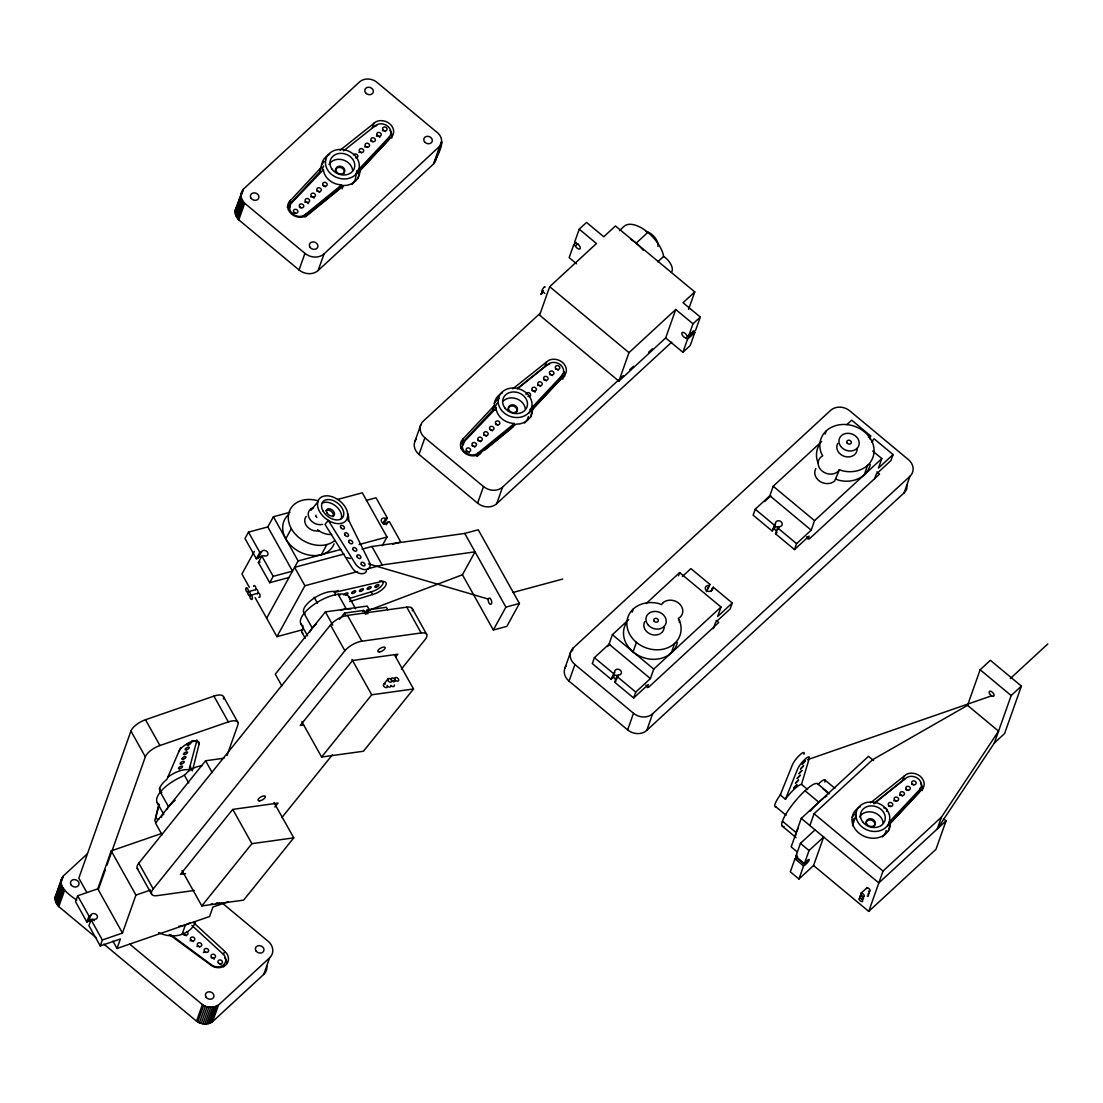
<?xml version="1.0" encoding="UTF-8"?>
<svg xmlns="http://www.w3.org/2000/svg" width="1103" height="1103" viewBox="0 0 1103 1103"><rect width="100%" height="100%" fill="white"/><g stroke="black" fill="none" stroke-linecap="round" stroke-linejoin="round"><path stroke-width="1.5" d="M287.138 206.978L319.939 171.723L320.077 168.869M319.939 171.723L321.759 164.126A19.578 16.38 19.5 0 1 329.728 154.172M502.43 392.765A19.578 16.38 19.5 0 0 494.461 402.705L494.323 405.573L462.998 438.98L461.316 443.723L492.641 410.316L492.779 407.462M357.951 178.507L359.785 170.937L392.585 135.669A11.499 9.624 19.5 0 0 389.676 123.729A11.499 9.624 19.5 0 0 375.916 121.799L340.055 150.27M359.785 170.937L359.619 173.764A19.578 16.38 19.5 0 1 347.183 185.263L343.24 185.607L305.49 216.105A11.499 9.624 19.5 0 1 291.73 214.175A11.499 9.624 19.5 0 1 288.821 202.235L321.621 166.98M530.653 417.099L532.487 409.516L565.301 374.262A11.499 9.624 19.5 0 0 562.378 362.322A11.499 9.624 19.5 0 0 548.618 360.391L512.757 388.863M532.487 409.516L532.335 412.357A19.578 16.38 19.5 0 1 519.885 423.855L515.942 424.2L478.192 454.698A11.499 9.624 19.5 0 1 464.432 452.768A11.499 9.624 19.5 0 1 461.523 440.828L462.998 438.98M355.897 174.122L355.676 177.928A17.234 14.422 19.5 0 1 351.926 184.435M389.552 137.475A9.196 7.693 19.5 0 1 387.553 140.95L355.855 174.757L357.151 170.565M463.15 445.005L464.418 441.448L496.074 408.262A17.234 14.422 19.5 0 0 514.356 423.469L513.102 427.026M852.619 825.761L852.84 821.956A17.234 14.422 19.5 0 1 854.191 818.44M888.439 831.042L890.286 823.458L923.101 788.204A11.513 9.637 19.5 0 0 920.192 776.25A11.513 9.637 19.5 0 0 906.432 774.334L870.557 802.791M890.286 823.458L890.121 826.299A19.564 16.366 19.5 0 1 860.781 834.447A19.564 16.366 19.5 0 1 860.257 806.72M192.832 769.191L199.34 743.064A11.499 4.564 -29.2 0 0 191.164 742.029A11.499 4.564 -29.2 0 0 179.872 749.792L179.044 751.322M95.892 937.467L58.817 906.625C55.247 903.454 53.813 897.677 56.68 893.582M235.394 209.639L243.377 189.192L359.95 81.553C364.707 77.761 371.863 78.423 376.55 81.994L438.139 133.284C446.894 142.011 437.133 155.247 433.589 163.947L318.16 270.483A13.787 11.54 19.5 0 1 299.051 269.973L238.813 219.869C234.87 216.436 233.671 209.763 237.49 205.806M435.161 161.589L435.933 158.584M289.979 512.288L273.406 516.742L267.808 526.931L248.478 532.129L244.99 538.498L256.31 558.766L258.033 558.297L261.563 551.803A3.447 2.675 28.8 0 1 265.658 550.7A3.447 2.675 28.8 0 1 267.85 554.602A3.447 2.675 28.8 0 1 263.741 555.705L261.866 556.077L258.364 562.447L269.697 582.715L289.014 577.503M392.696 544.151L400.747 541.987L389.428 521.719L387.677 522.326A3.447 2.675 28.8 0 1 383.568 523.429A3.447 2.675 28.8 0 1 381.39 519.527A3.447 2.675 28.8 0 1 385.485 518.41L387.374 518.038L376.04 497.77L366.375 500.376M161.562 833.496L111.224 850.868L97.781 888.839L77.651 895.788L75.555 901.716L86.875 921.984L88.709 921.226A3.447 2.882 19.5 0 1 94.444 920.715M88.667 921.363L90.804 915.283A3.447 2.882 19.5 0 1 95.079 913.808A3.447 2.882 19.5 0 1 97.257 917.724A3.447 2.882 19.5 0 1 92.983 919.199L91.039 919.737L88.929 925.665L100.263 945.933L120.379 938.984L117.015 948.483L209.57 916.524L212.934 907.024L228.404 901.689M158.846 804.294L154.861 820.494A11.499 4.564 -29.2 0 0 156.529 822.259M158.901 805.493L156.088 816.523A9.196 3.64 -29.2 0 0 158.653 819.239M807.672 789.527L801.509 784.398L809.175 758.602A9.196 2.027 -50.2 0 0 805.011 759.25A9.196 2.027 -50.2 0 0 797.483 769.398L785.433 799.248L780.262 794.946L792.312 765.096A9.196 2.027 -50.2 0 1 799.84 754.948A9.196 2.027 -50.2 0 1 804.004 754.3M241.791 191.564C239.641 196.293 242.233 201.877 246.341 204.62L304.938 253.359A13.787 11.54 19.5 0 0 324.048 253.869L441.048 144.976M87.22 853.929L63.56 875.741C55.136 885.502 70.137 895.636 76.824 900.145M235.146 211.169L242.563 190.199M235.16 212.755L243.377 189.192M235.449 214.34L241.323 197.727M235.987 215.898L241.874 199.298M236.787 217.401L242.66 200.787M237.807 218.808L243.68 202.194M238.813 219.869L244.701 203.255M288.614 205.13L290.296 200.388M55.398 896.408L61.796 878.333M55.15 897.939L62.554 876.968M57.494 892.575L63.381 875.961M55.164 899.524L61.051 882.91M55.453 901.11L61.327 884.496M55.991 902.668L61.878 886.054M56.777 904.17L62.664 887.557M57.811 905.577L63.684 888.963M58.817 906.625L64.705 890.024M304.662 216.698L305.503 214.313L341.654 184.877A17.234 14.422 19.5 0 1 323.372 169.669L291.716 202.855A9.196 7.693 19.5 0 0 292.764 213.982A9.196 7.693 19.5 0 0 305.503 214.313M223.468 699.068A13.787 5.474 -29.2 0 0 213.927 696.117L145.513 719.735A13.787 5.474 -29.2 0 0 130.926 731.027L78.823 878.153L86.834 892.479M299.051 269.973L304.938 253.359M341.654 184.877L340.386 188.434L305.531 216.822M342.123 188.778L343.24 185.607M86.875 921.984L88.985 916.055L77.651 895.788M98.388 889.39L105.254 869.991M106.977 865.138L145.334 756.823A13.787 5.474 -29.2 0 1 159.921 745.531L228.335 721.913A13.787 5.474 -29.2 0 1 237.89 724.864L227.011 755.583M318.16 270.483L324.048 253.869M373.889 123.191L372.207 127.934L374.234 126.542A11.499 9.624 19.5 0 1 376.868 125.632M100.263 945.933L102.358 940.004L91.039 919.737M387.553 140.95L388.808 137.392A9.196 7.693 19.5 0 0 387.76 126.252A9.196 7.693 19.5 0 0 375.02 125.921L343.584 150.849M102.358 940.004L122.474 933.055L135.931 895.085L111.224 850.868M433.589 163.947L441.269 141.901M434.403 162.941L441.82 141.97M435.685 160.128L441.558 143.514M182.064 934.351L185.428 924.852M266.885 966.214A13.787 11.54 19.5 0 1 263.714 974.459L212.617 1021.612C207.971 1025.17 201.104 1024.549 196.527 1021.185L202.414 1004.571L129.699 944.113M197.782 1022.026L203.669 1005.412L202.414 1004.571M223.523 954.385L224.64 951.213L193.287 922.384M199.436 1022.839L205.323 1006.226L203.669 1005.412M201.187 1023.46L207.074 1006.846L214.244 1007.039L218.739 1004.833L269.587 957.845A13.787 11.54 19.5 0 0 268.015 941.149L221.786 902.681M202.993 1023.846L208.881 1007.246M204.813 1024.011L210.701 1007.411M206.619 1023.942L212.507 1007.342M208.357 1023.653L214.244 1007.039M414.866 441.476L420.753 424.862M209.997 1023.129L215.885 1006.515M211.514 1022.384L217.388 1005.771M212.617 1021.612L218.491 1004.998M671.699 342.164L496.722 503.671A13.787 11.54 19.5 0 1 477.613 503.175L419.002 454.422L424.889 437.808A13.787 11.54 19.5 0 1 423.318 421.112L540.401 313.045M263.714 974.459L269.587 957.845M492.641 410.316L494.323 405.573M514.356 423.469L478.206 452.906L476.951 456.463L480.825 453.319M495.275 410.013L496.102 407.641M688.589 309.323L694.752 291.923L615.474 225.963L603.768 236.759L586.534 222.42L579.227 229.176L596.461 243.515L549.68 286.683L539.601 315.168L618.88 381.128L665.66 337.945L675.753 309.46L692.987 323.799L688.355 336.856L686.769 335.436A3.447 1.723 47.3 0 0 683.115 332.389A3.447 1.723 47.3 0 0 682.219 334.912A3.447 1.723 47.3 0 0 685.873 337.959L687.514 339.228L682.895 352.284L665.66 337.945M477.613 503.175L483.486 486.561L424.889 437.808M576.207 242.343L573.767 244.604L569.148 257.647L576.538 263.796M579.227 229.176L574.608 242.219L576.249 243.501A3.447 1.723 47.3 0 1 579.902 246.548A3.447 1.723 47.3 0 1 579.02 249.057A3.447 1.723 47.3 0 1 575.366 246.01L573.767 244.604M517.583 388.394L544.91 366.527L546.592 361.784M496.722 503.671L502.596 487.057L618.425 380.163M528.558 413.349L560.255 379.542L561.51 375.985A9.196 7.693 19.5 0 0 560.462 364.845A9.196 7.693 19.5 0 0 547.722 364.514L517.445 388.752M562.695 379.28L563.812 376.109M618.88 381.128L628.972 352.643L675.753 309.46M564.901 668.184L570.789 651.57M572.278 650.839L573.353 647.819L830.656 410.344A13.787 11.54 19.5 0 1 849.765 410.84L908.362 459.593A13.787 11.54 19.5 0 1 909.934 476.289L904.046 492.903L646.758 730.393A13.787 11.54 19.5 0 1 627.635 729.883L569.038 681.13A13.787 11.54 19.5 0 1 566.418 665.564M569.038 681.13L574.925 664.516A13.787 11.54 19.5 0 1 573.353 647.819M693.18 331.203L694.835 332.486L690.202 345.529L682.895 352.284M694.752 291.923L683.06 302.718L700.295 317.057L695.676 330.114L688.355 336.856M628.682 619.638L612.386 634.68L609.035 644.166L594.407 657.664L592.311 663.592L611.269 679.365L614.633 672.072A3.447 2.882 19.5 0 1 617.735 669.218A3.447 2.882 19.5 0 1 621.403 672.251A3.447 2.882 19.5 0 1 618.3 675.119L616.811 676.304L614.716 682.233L633.673 698.006L648.288 684.508L647.171 687.679M632.171 612.151L633.301 608.994M611.269 679.365L614.674 672.223M616.549 679.545L618.121 675.091M633.081 651.887L636.431 642.387M633.673 698.006L635.769 692.077L650.398 678.579L653.762 669.08L721.004 607.022L679.641 572.609L646.096 603.575M678.524 575.766L679.641 572.609M627.635 729.883L633.522 713.269L574.925 664.516M671.3 652.893L674.664 643.407M646.758 730.393L652.631 713.779L909.934 476.289M709.863 584.369L706.458 591.511L709.863 584.369L690.892 568.61L682.371 576.469M710.952 591.415L713.31 587.237L732.268 603.01L730.158 608.953L715.544 622.437L713.296 628.765M712.248 590.215L713.31 587.237M821.666 441.517L773.203 486.244L769.839 495.743L755.224 509.228L753.128 515.17L772.086 530.943L775.45 523.649A3.447 2.882 19.5 0 1 778.553 520.781A3.447 2.882 19.5 0 1 782.206 523.828A3.447 2.882 19.5 0 1 779.104 526.696L777.629 527.868L775.533 533.811L794.491 549.57L809.106 536.086L807.989 539.243M721.004 607.022L717.639 616.508L732.268 603.01M772.086 530.943L775.492 523.801M777.877 529.633L778.939 526.669M825.154 434.044L826.271 430.873M794.491 549.57L796.587 543.641L811.201 530.157L814.565 520.657L881.821 458.586L872.763 451.058M815.834 468.582A11.499 9.624 19.5 0 0 819.929 481.391A11.499 9.624 19.5 0 0 834.668 480.936L839.424 469.699L842.099 470.705A27.589 23.08 19.5 0 0 874.072 450.851A27.589 23.08 19.5 0 0 842.389 424.49A27.589 23.08 19.5 0 0 821.418 453.498L822.7 455.787L820.797 457.111A11.499 9.624 19.5 0 0 822.093 471.022A11.499 9.624 19.5 0 0 838.032 471.45L839.424 469.699M869.619 438.911L870.667 435.947L851.709 420.174L846.842 424.669M864.269 474.786L867.634 465.287M874.679 478.757L876.361 474.014L890.976 460.516L893.072 454.588L874.114 438.815L872.845 440.166A3.447 2.882 19.5 0 1 872.059 442.234M881.821 458.586L878.457 468.086L893.072 454.588M873.521 760.505L868.502 756.341L801.261 818.398L791.168 846.883L797.441 852.095M797.676 856.686A3.447 0.758 -50.2 0 1 796.311 857.596L794.96 858.796L790.341 871.839L798.958 879.008L813.573 865.524L823.665 837.039L809.037 850.537L804.418 863.594L795.801 856.424L800.42 843.368L815.048 829.87M809.878 825.568L814.069 813.711L872.556 759.733L967.538 705.341L980.14 669.742L990.37 660.297L1021.392 686.107L1004.585 733.564L994.355 743.008L937.288 828.946L941.493 817.089L998.56 731.151L967.538 705.341M798.958 879.008L803.577 865.965L804.887 864.752A3.447 0.758 -50.2 0 0 808.03 861.898A3.447 0.758 -50.2 0 0 808.926 859.389A3.447 0.758 -50.2 0 0 805.824 862.243L804.418 863.594M852.647 825.127L856.011 815.641M874.086 803.37L902.723 780.469L904.405 775.712M813.573 865.524L868.737 911.395L883.02 871.067L941.493 817.089M943.437 818.674L946.057 820.853L935.978 849.338L868.737 911.395M994.355 743.008L1011.161 695.552L1021.392 686.107M254.366 551.39L241.929 574.015L249.347 587.279M256.31 558.766L259.812 552.396L261.535 551.941M285.76 538.857L291.357 528.668M269.697 582.715L273.186 576.345L292.516 571.147L267.808 526.931M266.636 618.231L298.113 560.958L341.02 549.404M321.304 554.712L326.902 544.537M255.11 597.592L276.936 636.652L304.911 585.748L357.551 571.575M382.851 523.594L385.636 518.507M383.872 524.408L387.374 518.038M386.298 524.738L387.704 522.188M382.217 545.737L387.015 537.009L362.308 492.807L337.67 499.438M368.554 610.386L462.433 574.76L475.021 551.845L382.217 564.929L367.409 568.914M462.433 574.76L493.317 630.02L505.905 607.119L519.43 603.465L478.261 529.785L464.735 533.425L371.918 546.495L362.06 549.156M519.43 603.465L506.842 626.38L493.317 630.02M544.91 287.4C545.378 283.705 538.912 294.763 543.269 291.027M159.466 804.652A27.589 10.933 -29.2 0 1 182.105 776.526L185.594 774.113A11.499 4.564 -29.2 0 1 201.821 766.047M780.662 794.367L778.263 797.827A17.234 3.805 -50.2 0 0 775.106 806.72L776.195 806.955M785.433 799.248L785.832 798.669A17.234 3.805 -50.2 0 1 801.33 784.357L801.509 784.398M311.115 510.193L317.885 501.768M366.582 570.816A9.196 6.025 38.8 0 1 359.881 573.477A9.196 6.025 38.8 0 1 351.76 567.259L325.013 524.421L328.28 520.368L355.028 563.206A9.196 6.025 38.8 0 0 366.127 569.603A9.196 6.025 38.8 0 0 368.981 561.262L347.459 517.693M223.992 758.216L205.585 760.767L155.495 823.031L162.086 834.819M369.698 610.497L367.216 606.071L325.385 611.889L275.295 674.154L281.872 685.942M138.385 869.481A13.787 5.474 -29.2 0 1 138.813 863.18L330.486 624.974A13.787 5.474 -29.2 0 1 347.473 615.391L406.745 607.16A13.787 5.474 -29.2 0 1 412.37 610.828M339.559 619.252L344.508 613.089L363.687 610.428L365.893 614.371M362.708 611.641L363.687 610.428M364.693 613.599A3.447 1.365 -29.2 0 0 366.251 611.2L367.175 609.945L386.353 607.284L387.815 609.918M194.404 890.452L157.15 895.636A13.787 5.474 -29.2 0 1 153.22 888.963L344.894 650.756A13.787 5.474 -29.2 0 1 361.894 641.188L421.153 632.957A13.787 5.474 -29.2 0 1 425.082 639.616L401.395 669.052M274.854 807.079L278.053 803.094L232.733 809.395L180.451 874.362L185.483 873.659M395.715 656.878L397.852 654.217L352.519 660.518L300.25 725.484L303.601 725.016M182.05 870.557L201.808 905.921L251.911 843.671L293.743 837.853L273.985 802.488M301.85 721.679L321.607 757.044L371.711 694.793L413.542 688.975L394.598 655.085M383.637 684.301L387.994 678.883M281.858 817.599L332.472 754.7M393.219 681.695L394.957 679.531A2.303 1.503 38.8 0 1 396.666 677.587A2.303 1.503 38.8 0 1 398.5 680.772A2.303 1.503 38.8 0 1 394.984 679.586M293.743 837.853L243.653 900.117L201.808 905.921M413.542 688.975L363.452 751.24L321.607 757.044M543.379 290.696L540.677 294.487L542.097 293.55M357.11 171.199L388.808 137.392M529.826 409.778L561.51 375.985M888.797 822.466L919.337 789.927A9.196 7.693 19.5 0 0 918.289 778.787A9.196 7.693 19.5 0 0 905.535 778.456L873.934 803.729M887.543 826.023L918.068 793.484A9.196 7.693 19.5 0 0 920.192 787.983M575.366 246.01L577.738 243.625M619.459 230.637L624.133 226.308A27.589 13.815 47.3 0 1 645.103 230.251A27.589 13.815 47.3 0 1 663.234 254.407L663.579 256.447L665.592 257.895A11.499 5.763 47.3 0 1 671.272 272.289M636.155 243.17L647.847 232.375M657.733 261.838L663.579 256.447M620.934 377.846L623.457 375.516M629.744 369.712L633.522 366.224M648.633 352.284L652.411 348.796M692.987 323.799L700.295 317.057M685.983 337.945L693.291 331.203M687.514 339.228L694.835 332.486M607.505 646.551L610.014 644.235M764.558 501.589L770.818 495.798M870.667 435.947L869.192 437.133A3.447 2.882 19.5 0 0 868.323 437.202M614.716 682.233L616.025 681.034M775.533 533.811L777.008 532.625M795.801 856.424L797.111 855.211M1010.348 678.51L1047.85 643.904M860.947 893.333L866.793 887.929M946.057 820.853L878.815 882.924L801.261 818.398M484.686 450.162L511.806 428.088M544.91 366.527L546.936 365.134A11.499 9.624 19.5 0 1 549.57 364.224M902.723 780.469L904.75 779.076M807.327 759.774L991.611 695.814M135.931 895.085L150.532 890.038M88.985 916.055L90.777 915.435M349.734 601.576L375.075 593.772A11.513 4.564 -29.2 0 0 385.636 585.679A11.513 4.564 -29.2 0 0 381.845 581.46L335.877 592.063L334.25 591.539A19.564 7.762 -29.2 0 0 311.46 600.046A19.564 7.762 -29.2 0 0 305.035 613.916M349.748 598.35L372.138 591.525A9.196 3.64 -29.2 0 0 382.231 585.045A9.196 3.64 -29.2 0 0 379.639 580.978M258.364 562.447L260.101 561.979M359.095 544.537L387.015 537.009M343.957 554.037L294.611 567.328L304.911 585.748M248.037 591.746L255.758 589.664A2.303 1.131 74.9 0 1 257.619 590.436A2.303 1.131 74.9 0 1 257.633 593.579M250.105 595.386L257.84 593.304M276.936 636.652L303.242 629.565M513.129 592.421L562.695 579.061M338.373 590.505L333.809 591.76A17.234 6.839 -29.2 0 1 335.215 595.027M708.553 585.583L708.374 585.555A3.447 2.882 19.5 0 0 705.272 588.423A3.447 2.882 19.5 0 0 708.939 591.456A3.447 2.882 19.5 0 0 712.042 588.602L712 588.451M796.269 857.582L804.928 864.766M347.031 557.553L350.313 558.518M368.388 563.826L488.339 599.094M205.323 1006.226L207.074 1006.846M836.06 479.198L838.735 480.205A27.589 23.08 19.5 0 0 870.281 464.377M317.512 529.757L320.173 531.618A17.234 11.292 38.8 0 0 331.672 534.376M171.02 934.875L210.894 964.436A9.196 7.693 19.5 0 0 223.633 964.767A9.196 7.693 19.5 0 0 222.585 953.626L191.881 925.403M169.283 934.489L212.341 966.214A11.499 9.624 19.5 0 0 225.812 965.001A11.499 9.624 19.5 0 0 226.487 953.157L224.64 951.213M876.899 471.905L879.546 474.097L809.368 538.871L806.734 536.678M549.68 286.683L628.972 352.643M542.593 291.537L544.896 293.439M773.203 486.244L814.565 520.657M980.14 669.742L1011.161 695.552M769.839 495.743L811.201 530.157M755.224 509.228L774.182 525M777.629 527.868L796.587 543.641M716.095 620.327L718.729 622.519L648.55 687.293L645.917 685.101M824.892 779.973L834.916 788.328M783.999 826.492A27.589 6.094 -50.2 0 1 793.291 803.535A27.589 6.094 -50.2 0 1 817.681 783.833L828.96 793.222M822.907 788.728L829.18 793.939M805.011 790.741L818.798 802.212M612.386 634.68L653.762 669.08M814.069 813.711L883.02 871.067M609.035 644.166L650.398 678.579M776.016 806.913L786.053 815.255M594.407 657.664L613.365 673.437M616.811 676.304L635.769 692.077M782.427 821.17L796.214 832.641M782.261 826.119L796.049 837.591M800.42 843.368L809.037 850.537M794.96 858.796L803.577 865.965M103.834 944.085L196.527 1021.185M366.196 611.159L367.671 613.792M464.735 533.425L505.905 607.119M412.232 608.511L426.64 634.294M406.745 607.16L421.153 632.957M371.918 546.495L382.217 564.929M371.008 591.649L372.649 594.6M367.175 609.945L368.65 612.579M349.031 596.944L355.621 608.732M338.069 594.241L346.301 608.98M347.473 615.391L361.894 641.188M344.508 613.089L345.984 615.722M273.406 516.742L298.113 560.958M325.385 611.889L332.803 625.153M351.94 659.415L371.711 694.793M330.486 624.974L344.894 650.756M314.148 597.274L317.443 603.162M304.083 613.392L312.314 628.131M300.967 624.022L307.558 635.811M248.478 532.129L259.812 552.396M261.866 556.077L273.186 576.345M301.919 632.364L305.214 638.265M223.523 696.669L237.931 722.451M213.927 696.117L228.335 721.913M196.679 739.961L199.16 744.387M205.585 760.767L212.176 772.555M232.967 809.767L251.911 843.671M189.937 766.433L192.405 770.845M184.628 775.602L188.737 782.978M145.513 719.735L159.921 745.531M130.926 731.027L145.334 756.823M159.315 788.287L161.796 792.712L160.487 791.954A19.578 7.762 -29.2 0 1 164.057 781.848L166.843 779.421L180.01 748.896A9.196 3.64 -29.2 0 1 180.727 747.572M160.321 792.051L168.566 806.789M157.205 802.681L163.795 814.469M138.813 863.18L153.22 888.963M137.255 868.488L151.662 894.285M97.781 888.839L122.474 933.055M112.906 941.107L117.015 948.483M817.681 783.833L817.902 784.564L819.612 782.854A11.499 2.537 -50.2 0 1 824.823 782.041M773.382 529.73L773.355 529.578A3.447 2.882 19.5 0 1 778.925 527.648M612.579 678.166L612.537 678.014A3.447 2.882 19.5 0 1 618.107 676.07M502.596 487.057A13.787 11.54 19.5 0 1 483.486 486.561M419.002 454.422A13.787 11.54 19.5 0 1 416.382 438.856M564.033 371.559A11.499 9.624 19.5 0 1 564.515 376.661M494.323 403.464A19.592 16.393 19.5 0 1 499.425 398.266M334.843 540.456A27.589 21.384 28.8 0 1 290.061 526.034A27.589 21.384 28.8 0 1 318.188 500.872M334.085 543.82A27.589 21.384 28.8 0 1 296.528 550.08A27.589 21.384 28.8 0 1 288.669 514.577M258.061 558.159A3.447 2.675 28.8 0 1 262.169 557.056M347.404 513.571A11.499 8.907 28.8 0 1 348.217 520.85M319.181 530.722A10.341 8.024 28.8 0 1 307.351 526.834A10.341 8.024 28.8 0 1 306.193 516.425M316.892 517.431A2.303 1.779 28.8 0 1 316.12 516.59M315.913 516.094A2.303 1.779 28.8 0 1 315.954 515.129M322.683 524.352A10.341 8.024 28.8 0 1 309.35 518.41A10.341 8.024 28.8 0 1 313.417 507.78M257.675 593.745A2.303 1.131 74.9 0 1 259.15 593.331A2.303 1.131 74.9 0 1 260.087 596.282A2.303 1.131 74.9 0 1 258.791 597.206M253.538 586.41A2.303 1.131 74.9 0 1 255.262 586.313A2.303 1.131 74.9 0 1 255.758 589.664M343.902 595.082A2.303 0.91 -29.2 0 1 346.121 593.152A2.303 0.91 -29.2 0 1 347.996 593.414A2.303 0.91 -29.2 0 1 345.777 595.344M338.911 595.055A2.303 0.91 -29.2 0 1 340.082 595.068M852.136 817.406A19.564 16.366 19.5 0 1 854.866 814.014M920.495 783.089A11.513 9.637 19.5 0 1 922.329 790.603M190.474 766.075A19.592 7.762 -29.2 0 1 190.13 768.488M161.576 817.447A2.303 0.91 -29.2 0 1 161.465 816.482M162.169 815.765A2.303 0.91 -29.2 0 1 162.651 815.434M191.77 740.816A9.196 3.64 -29.2 0 1 196.113 743.339L188.999 769.949A17.234 6.839 -29.2 0 0 167.656 777.325M163.602 812.746A2.303 0.91 -29.2 0 1 162.927 812.346M195.521 921.984A27.589 23.08 19.5 0 1 158.722 932.642M189.909 922.797A27.589 23.08 19.5 0 1 178.755 926.258M166.608 809.561A27.589 10.933 -29.2 0 1 175.156 800.351M219.938 902.819A2.303 1.503 38.8 0 1 217.649 902.778M216.629 902.916A2.303 1.503 38.8 0 1 215.678 903.605M212.617 903.964A2.303 1.503 38.8 0 1 211.169 903.95M303.228 626.008A27.589 10.933 -29.2 0 1 319.456 601.052A27.589 10.933 -29.2 0 1 349.651 599.853M309.653 632.24A27.589 10.933 -29.2 0 1 316.409 623.829M340.441 610.29A27.589 10.933 -29.2 0 1 351.278 608.787M302.856 633.191A11.499 4.564 -29.2 0 1 303.215 627.938M394.309 684.949A2.303 1.503 38.8 0 1 393.413 686.576A2.303 1.503 38.8 0 1 390.958 685.473M385.361 684.025A2.303 1.503 38.8 0 0 383.43 685.377A2.303 1.503 38.8 0 0 386.16 687.61A2.303 1.503 38.8 0 0 387.139 685.487A2.303 1.503 38.8 0 0 389.69 687.072A2.303 1.503 38.8 0 0 390.82 685.432M652.631 713.779A13.787 11.54 19.5 0 1 633.522 713.269M907.052 487.705A13.787 11.54 19.5 0 1 904.046 492.903M907.217 484.658A13.787 11.54 19.5 0 1 907.259 486.202M776.746 531.067A4.136 3.461 19.5 0 1 774.485 527.027M615.929 679.489A4.136 3.461 19.5 0 1 613.999 674.622M389.979 130.554A11.499 9.624 19.5 0 1 391.813 138.068M321.607 164.871A19.592 16.393 19.5 0 1 324.337 161.479M224.805 957.9A11.499 9.624 19.5 0 1 226.777 962.878M893.802 800.861A2.303 1.93 19.5 0 1 896.56 801.247M899.662 795.456A2.303 1.93 19.5 0 1 902.406 795.842M886.192 830.462A17.234 14.422 19.5 0 1 882.441 836.956M906.032 789.872A2.303 1.93 19.5 0 1 908.252 790.451M911.878 784.481A2.303 1.93 19.5 0 1 913.601 784.729M888.48 806.072A2.303 1.93 19.5 0 1 890.714 806.638M883.903 807.906A2.303 1.93 19.5 0 1 886.385 811.256M859.54 816.951A12.643 10.575 19.5 0 1 872.997 812.277A12.643 10.575 19.5 0 1 883.158 822.976M865.841 823.707A4.591 3.847 19.5 0 1 871.728 820.246A4.591 3.847 19.5 0 1 873.797 826.698M818.054 462.998A27.589 23.08 19.5 0 1 819.074 445.143M857.086 448.356A10.341 8.659 19.5 0 1 845.132 456.573A10.341 8.659 19.5 0 1 837.756 443.42M310.729 509.503A17.234 11.292 38.8 0 1 313.114 507.683M322.545 502.996A12.643 8.286 38.8 0 1 335.96 506.222A12.643 8.286 38.8 0 1 341.268 518.658M325.881 510.841A4.591 3.006 38.8 0 1 331.396 511.53A4.591 3.006 38.8 0 1 332.927 516.742M630.626 239.213A27.589 13.815 47.3 0 1 643.228 250.284M645.972 231.533A10.341 5.184 47.3 0 1 654.824 237.407A10.341 5.184 47.3 0 1 657.871 246.327M795.511 835.771A27.589 6.094 -50.2 0 1 798.117 828.408M810.278 811.119A27.589 6.094 -50.2 0 1 823.169 798.503M824.492 797.538A27.589 6.094 -50.2 0 1 826.892 796.021M866.586 888.563A2.303 1.158 47.3 0 1 868.295 888.08A2.303 1.158 47.3 0 1 870.143 890.672A2.303 1.158 47.3 0 1 868.433 891.141M867.937 894.064A2.303 1.158 47.3 0 1 867.261 896.16M868.737 891.651A2.303 1.158 47.3 0 1 868.475 893.844M528.378 416.52A17.234 14.422 19.5 0 1 524.628 423.028M495.026 408.027A17.234 14.422 19.5 0 1 497.867 402.443M461.151 448.466A9.196 7.693 19.5 0 1 461.881 446.591M465.838 451.706A2.303 1.93 19.5 0 1 469.258 452.988M495.592 424.531A2.303 1.93 19.5 0 1 497.825 425.096M490.325 429.867A2.303 1.93 19.5 0 1 492.365 430.915M483.9 435.327A2.303 1.93 19.5 0 1 486.52 436.305M478.054 440.717A2.303 1.93 19.5 0 1 480.674 441.71M472.208 446.122A2.303 1.93 19.5 0 1 474.828 447.101M562.365 374.041A9.196 7.693 19.5 0 1 560.255 379.542M555.526 369.188A2.303 1.93 19.5 0 1 558.146 370.181M549.68 374.593A2.303 1.93 19.5 0 1 552.3 375.571M537.464 385.567A2.303 1.93 19.5 0 1 540.608 386.367M543.834 379.983A2.303 1.93 19.5 0 1 546.454 380.976M532.142 390.779A2.303 1.93 19.5 0 1 535.024 392.254M526.062 394.488A2.303 1.93 19.5 0 1 528.323 392.585A2.303 1.93 19.5 0 1 530.557 394.943A2.303 1.93 19.5 0 1 527.91 396.432M478.206 452.906A9.196 7.693 19.5 0 1 465.466 452.575A9.196 7.693 19.5 0 1 464.418 441.448M508.29 410.799A4.591 3.847 19.5 0 1 510.661 406.152A4.591 3.847 19.5 0 1 516.466 408.344A4.591 3.847 19.5 0 1 515.115 413.363M503.478 400.83A12.643 10.575 19.5 0 1 516.769 398.831A12.643 10.575 19.5 0 1 525.359 409.034M224.378 964.863A9.196 7.693 19.5 0 1 223.647 966.724M218.739 963.484A2.303 1.93 19.5 0 1 220.779 964.518M183.691 934.875A2.303 1.93 19.5 0 1 186.31 935.854M190.061 940.79A2.303 1.93 19.5 0 1 193.204 941.59M196.954 946.526A2.303 1.93 19.5 0 1 199.698 946.912M203.407 952.551A2.303 1.93 19.5 0 1 206.096 952.316M211.266 957.804A2.303 1.93 19.5 0 1 214.161 959.265M186.683 931.552A2.303 1.93 19.5 0 1 187.827 934.117A2.303 1.93 19.5 0 1 185.111 935.054A2.303 1.93 19.5 0 1 183.484 932.655M679.42 619.789A11.499 9.624 19.5 0 1 679.283 622.326M677.297 642.497A27.589 23.08 19.5 0 1 642.318 657.236A27.589 23.08 19.5 0 1 626.104 623.264M664.116 626.463A10.341 8.659 19.5 0 1 652.163 634.68A10.341 8.659 19.5 0 1 644.786 621.54M322.324 169.435A17.234 14.422 19.5 0 1 323.675 165.919M288.448 209.873A9.196 7.693 19.5 0 1 290.447 206.413M292.695 213.403A2.303 1.93 19.5 0 1 295.88 213.499M323.469 185.883A2.303 1.93 19.5 0 1 325.509 186.917M317.044 191.329A2.303 1.93 19.5 0 1 319.663 192.322M310.674 196.913A2.303 1.93 19.5 0 1 314.093 198.195M304.828 202.318A2.303 1.93 19.5 0 1 308.247 203.6M299.506 207.529A2.303 1.93 19.5 0 1 301.229 207.764M382.286 130.788A2.303 1.93 19.5 0 1 385.43 131.588M376.44 136.179A2.303 1.93 19.5 0 1 379.859 137.461M364.748 146.975A2.303 1.93 19.5 0 1 367.506 147.361M371.118 141.391A2.303 1.93 19.5 0 1 372.855 141.639M358.902 152.379A2.303 1.93 19.5 0 1 361.66 152.765M353.567 154.916A2.303 1.93 19.5 0 1 357.469 155.013A2.303 1.93 19.5 0 1 355.786 157.922M335.34 171.186A4.591 3.847 19.5 0 1 340.648 167.532A4.591 3.847 19.5 0 1 343.929 173.378M329.025 164.43A12.643 10.575 19.5 0 1 342.481 159.756A12.643 10.575 19.5 0 1 352.643 170.441M325.688 159.935L325.468 163.74A17.234 14.422 19.5 0 0 350.754 177.748A17.234 14.422 19.5 0 0 352.16 153.165A17.234 14.422 19.5 0 0 325.688 159.935M498.391 398.528L498.17 402.333A17.234 14.422 19.5 0 0 523.47 416.341A17.234 14.422 19.5 0 0 524.863 391.758A17.234 14.422 19.5 0 0 498.391 398.528M856.19 812.456L855.983 816.261A17.234 14.422 19.5 0 0 872.046 831.29A17.234 14.422 19.5 0 0 889.542 820.963L889.763 817.158A17.234 14.422 19.5 0 0 871.48 801.95L867.165 802.336A17.234 14.422 19.5 0 0 856.19 812.456M317.967 501.245L317.485 504.402A17.234 11.292 38.8 0 0 325.206 518.217L328.887 520.781A17.234 11.292 38.8 0 0 347.376 518.217L347.859 515.06A17.234 11.292 38.8 0 0 334.499 497.66A17.234 11.292 38.8 0 0 317.967 501.245M793.884 787.887L796.821 784.784L793.884 787.887M795.566 783.144L798.503 780.028L795.566 783.144M797.248 778.401L800.185 775.285L797.248 778.401M798.917 773.644L801.867 770.542L798.917 773.644M800.599 768.901L803.535 765.799L800.599 768.901M802.281 764.158L805.218 761.042L802.281 764.158M662.903 602.831L661.51 604.582L658.836 603.575A27.589 23.08 19.5 0 0 626.862 623.429A27.589 23.08 19.5 0 0 658.546 649.777A27.589 23.08 19.5 0 0 679.517 620.782L678.235 618.48L680.137 617.17A11.499 9.624 19.5 0 0 678.828 603.258A11.499 9.624 19.5 0 0 662.903 602.831M989.46 693.415A3.212 1.613 47.3 0 0 993.762 696.145A3.212 1.613 47.3 0 0 991.638 691.664A3.212 1.613 47.3 0 0 989.46 693.415M488.229 599.77A3.212 1.586 74.9 0 0 490.67 604.334A3.212 1.586 74.9 0 0 490.987 599.494A3.212 1.586 74.9 0 0 488.229 599.77M249.885 596.323A2.303 1.131 74.9 0 0 251.691 599.481A2.303 1.131 74.9 0 0 251.815 595.951A2.303 1.131 74.9 0 0 249.885 596.323M245.748 588.988A2.303 1.131 74.9 0 0 247.555 592.146A2.303 1.131 74.9 0 0 247.679 588.616A2.303 1.131 74.9 0 0 245.748 588.988M247.83 592.642A2.303 1.131 74.9 0 0 249.623 595.799A2.303 1.131 74.9 0 0 249.761 592.27A2.303 1.131 74.9 0 0 247.83 592.642M352.974 593.442A2.303 0.91 -29.2 0 0 355.704 591.084A2.303 0.91 -29.2 0 0 352.353 591.98A2.303 0.91 -29.2 0 0 352.974 593.442M368.443 589.278A2.303 0.91 -29.2 0 0 371.159 586.906A2.303 0.91 -29.2 0 0 367.809 587.816A2.303 0.91 -29.2 0 0 368.443 589.278M360.709 591.36A2.303 0.91 -29.2 0 0 363.425 589.002A2.303 0.91 -29.2 0 0 360.088 589.898A2.303 0.91 -29.2 0 0 360.709 591.36M376.164 587.196A2.303 0.91 -29.2 0 0 378.894 584.824A2.303 0.91 -29.2 0 0 375.544 585.734A2.303 0.91 -29.2 0 0 376.164 587.196M187.979 745.063A2.303 0.91 -29.2 0 0 190.957 742.76A2.303 0.91 -29.2 0 0 187.772 743.394A2.303 0.91 -29.2 0 0 187.979 745.063M184.615 754.562A2.303 0.91 -29.2 0 0 187.593 752.26A2.303 0.91 -29.2 0 0 184.422 752.88A2.303 0.91 -29.2 0 0 184.615 754.562M182.933 759.305A2.303 0.91 -29.2 0 0 185.911 757.003A2.303 0.91 -29.2 0 0 182.74 757.637A2.303 0.91 -29.2 0 0 182.933 759.305M186.297 749.819A2.303 0.91 -29.2 0 0 189.275 747.517A2.303 0.91 -29.2 0 0 186.09 748.137A2.303 0.91 -29.2 0 0 186.297 749.819M181.25 764.048A2.303 0.91 -29.2 0 0 184.242 761.746A2.303 0.91 -29.2 0 0 181.057 762.38A2.303 0.91 -29.2 0 0 181.25 764.048M179.582 768.791A2.303 0.91 -29.2 0 0 182.56 766.488A2.303 0.91 -29.2 0 0 179.375 767.123A2.303 0.91 -29.2 0 0 179.582 768.791M379.542 651.956A4.136 1.641 -29.2 0 0 385.195 647.93A4.136 1.641 -29.2 0 0 379.763 648.674A4.136 1.641 -29.2 0 0 379.542 651.956M259.743 800.833A4.136 1.641 -29.2 0 0 265.409 796.807A4.136 1.641 -29.2 0 0 259.963 797.552A4.136 1.641 -29.2 0 0 259.743 800.833M388.049 680.606A2.303 1.503 38.8 0 0 391.551 681.792A2.303 1.503 38.8 0 0 389.717 678.621A2.303 1.503 38.8 0 0 388.049 680.606M391.496 680.068A2.303 1.503 38.8 0 0 395.012 681.254A2.303 1.503 38.8 0 0 393.178 678.069A2.303 1.503 38.8 0 0 391.496 680.068M365.548 92.735A4.371 3.654 19.5 0 0 372.966 92.928A4.371 3.654 19.5 0 0 368.733 87.22A4.371 3.654 19.5 0 0 365.548 92.735M424.531 141.804A4.371 3.654 19.5 0 0 431.935 141.997A4.371 3.654 19.5 0 0 427.702 136.289A4.371 3.654 19.5 0 0 424.531 141.804M310.095 247.417A4.371 3.654 19.5 0 0 317.512 247.61A4.371 3.654 19.5 0 0 313.28 241.902A4.371 3.654 19.5 0 0 310.095 247.417M251.139 198.361A4.371 3.654 19.5 0 0 258.557 198.568A4.371 3.654 19.5 0 0 254.31 192.86A4.371 3.654 19.5 0 0 251.139 198.361M71.24 885.075A4.371 3.654 19.5 0 0 78.644 885.268A4.371 3.654 19.5 0 0 74.411 879.56A4.371 3.654 19.5 0 0 71.24 885.075M256.158 951.131A4.371 3.654 19.5 0 0 263.576 951.324A4.371 3.654 19.5 0 0 259.343 945.616A4.371 3.654 19.5 0 0 256.158 951.131M206.151 997.277A4.371 3.654 19.5 0 0 213.568 997.484A4.371 3.654 19.5 0 0 209.322 991.776A4.371 3.654 19.5 0 0 206.151 997.277M894.492 799.965A2.303 1.93 19.5 0 0 898.394 800.061A2.303 1.93 19.5 0 0 896.174 797.055A2.303 1.93 19.5 0 0 894.492 799.965M906.197 789.169A2.303 1.93 19.5 0 0 910.099 789.265A2.303 1.93 19.5 0 0 907.866 786.274A2.303 1.93 19.5 0 0 906.197 789.169M888.646 805.355A2.303 1.93 19.5 0 0 892.548 805.466A2.303 1.93 19.5 0 0 890.328 802.46A2.303 1.93 19.5 0 0 888.646 805.355M900.338 794.56A2.303 1.93 19.5 0 0 904.239 794.67A2.303 1.93 19.5 0 0 902.02 791.664A2.303 1.93 19.5 0 0 900.338 794.56M912.043 783.764A2.303 1.93 19.5 0 0 915.945 783.875A2.303 1.93 19.5 0 0 913.711 780.869A2.303 1.93 19.5 0 0 912.043 783.764M862.656 821.832A12.643 10.575 19.5 0 0 884.11 822.411A12.643 10.575 19.5 0 0 871.853 805.893A12.643 10.575 19.5 0 0 862.656 821.832M867.055 824.506A4.591 3.847 19.5 0 0 874.858 824.713A4.591 3.847 19.5 0 0 870.405 818.702A4.591 3.847 19.5 0 0 867.055 824.506M847.201 443.089A2.303 1.93 19.5 0 0 851.102 443.185A2.303 1.93 19.5 0 0 848.869 440.18A2.303 1.93 19.5 0 0 847.201 443.089M840.693 446.343A10.341 8.659 19.5 0 0 858.244 446.812A10.341 8.659 19.5 0 0 848.221 433.3A10.341 8.659 19.5 0 0 840.693 446.343M348.934 542.207A2.303 1.503 38.8 0 0 352.45 543.448A2.303 1.503 38.8 0 0 350.657 540.249A2.303 1.503 38.8 0 0 348.934 542.207M353.057 549.584A2.303 1.503 38.8 0 0 356.559 550.811A2.303 1.503 38.8 0 0 354.78 547.626A2.303 1.503 38.8 0 0 353.057 549.584M357.179 556.946A2.303 1.503 38.8 0 0 360.681 558.187A2.303 1.503 38.8 0 0 358.902 554.988A2.303 1.503 38.8 0 0 357.179 556.946M361.288 564.322A2.303 1.503 38.8 0 0 364.803 565.549A2.303 1.503 38.8 0 0 363.011 562.365A2.303 1.503 38.8 0 0 361.288 564.322M344.825 534.845A2.303 1.503 38.8 0 0 348.327 536.072A2.303 1.503 38.8 0 0 346.549 532.887A2.303 1.503 38.8 0 0 344.825 534.845M340.703 527.468A2.303 1.503 38.8 0 0 344.219 528.709A2.303 1.503 38.8 0 0 342.426 525.511A2.303 1.503 38.8 0 0 340.703 527.468M323.082 511.061A12.643 8.286 38.8 0 0 342.371 517.845A12.643 8.286 38.8 0 0 332.554 500.293A12.643 8.286 38.8 0 0 323.082 511.061M327.012 512.923A4.591 3.006 38.8 0 0 334.016 515.391A4.591 3.006 38.8 0 0 330.459 509.007A4.591 3.006 38.8 0 0 327.012 512.923M860.823 894.381A2.303 1.158 47.3 0 0 863.814 896.849A2.303 1.158 47.3 0 0 862.918 893.802A2.303 1.158 47.3 0 0 860.823 894.381M859.196 899.179A2.303 1.158 47.3 0 0 862.188 901.634A2.303 1.158 47.3 0 0 861.278 898.587A2.303 1.158 47.3 0 0 859.196 899.179M859.982 896.767A2.303 1.158 47.3 0 0 862.973 899.221A2.303 1.158 47.3 0 0 862.077 896.174A2.303 1.158 47.3 0 0 859.982 896.767M555.691 368.485A2.303 1.93 19.5 0 0 559.593 368.581A2.303 1.93 19.5 0 0 557.36 365.576A2.303 1.93 19.5 0 0 555.691 368.485M466.528 450.81A2.303 1.93 19.5 0 0 470.429 450.906A2.303 1.93 19.5 0 0 468.196 447.901A2.303 1.93 19.5 0 0 466.528 450.81M544 379.28A2.303 1.93 19.5 0 0 547.901 379.377A2.303 1.93 19.5 0 0 545.668 376.371A2.303 1.93 19.5 0 0 544 379.28M478.219 440.014A2.303 1.93 19.5 0 0 482.121 440.111A2.303 1.93 19.5 0 0 479.902 437.105A2.303 1.93 19.5 0 0 478.219 440.014M484.065 434.61A2.303 1.93 19.5 0 0 487.967 434.72A2.303 1.93 19.5 0 0 485.747 431.714A2.303 1.93 19.5 0 0 484.065 434.61M472.374 445.405A2.303 1.93 19.5 0 0 476.275 445.515A2.303 1.93 19.5 0 0 474.056 442.51A2.303 1.93 19.5 0 0 472.374 445.405M532.308 390.076A2.303 1.93 19.5 0 0 536.196 390.172A2.303 1.93 19.5 0 0 533.976 387.181A2.303 1.93 19.5 0 0 532.308 390.076M538.154 384.671A2.303 1.93 19.5 0 0 542.042 384.782A2.303 1.93 19.5 0 0 539.822 381.776A2.303 1.93 19.5 0 0 538.154 384.671M549.846 373.876A2.303 1.93 19.5 0 0 553.747 373.986A2.303 1.93 19.5 0 0 551.514 370.98A2.303 1.93 19.5 0 0 549.846 373.876M489.911 429.219A2.303 1.93 19.5 0 0 493.813 429.315A2.303 1.93 19.5 0 0 491.593 426.309A2.303 1.93 19.5 0 0 489.911 429.219M509.255 410.578A4.591 3.847 19.5 0 0 517.059 410.785A4.591 3.847 19.5 0 0 512.592 404.773A4.591 3.847 19.5 0 0 509.255 410.578M504.843 407.903A12.643 10.575 19.5 0 0 526.31 408.468A12.643 10.575 19.5 0 0 514.053 391.951A12.643 10.575 19.5 0 0 504.843 407.903M495.757 423.814A2.303 1.93 19.5 0 0 499.659 423.924A2.303 1.93 19.5 0 0 497.439 420.919A2.303 1.93 19.5 0 0 495.757 423.814M218.325 962.836A2.303 1.93 19.5 0 0 222.227 962.933A2.303 1.93 19.5 0 0 220.007 959.927A2.303 1.93 19.5 0 0 218.325 962.836M204.538 951.365A2.303 1.93 19.5 0 0 208.439 951.462A2.303 1.93 19.5 0 0 206.206 948.456A2.303 1.93 19.5 0 0 204.538 951.365M197.644 945.629A2.303 1.93 19.5 0 0 201.546 945.726A2.303 1.93 19.5 0 0 199.312 942.72A2.303 1.93 19.5 0 0 197.644 945.629M211.431 957.101A2.303 1.93 19.5 0 0 215.333 957.197A2.303 1.93 19.5 0 0 213.113 954.192A2.303 1.93 19.5 0 0 211.431 957.101M190.75 939.894A2.303 1.93 19.5 0 0 194.652 939.99A2.303 1.93 19.5 0 0 192.418 936.998A2.303 1.93 19.5 0 0 190.75 939.894M654.217 621.196A2.303 1.93 19.5 0 0 658.119 621.292A2.303 1.93 19.5 0 0 655.899 618.3A2.303 1.93 19.5 0 0 654.217 621.196M647.723 624.463A10.341 8.659 19.5 0 0 665.274 624.918A10.341 8.659 19.5 0 0 655.251 611.407A10.341 8.659 19.5 0 0 647.723 624.463M382.975 129.892A2.303 1.93 19.5 0 0 386.877 129.989A2.303 1.93 19.5 0 0 384.657 126.983A2.303 1.93 19.5 0 0 382.975 129.892M293.825 212.217A2.303 1.93 19.5 0 0 297.727 212.314A2.303 1.93 19.5 0 0 295.494 209.322A2.303 1.93 19.5 0 0 293.825 212.217M371.284 140.688A2.303 1.93 19.5 0 0 375.185 140.784A2.303 1.93 19.5 0 0 372.966 137.778A2.303 1.93 19.5 0 0 371.284 140.688M305.517 201.422A2.303 1.93 19.5 0 0 309.419 201.518A2.303 1.93 19.5 0 0 307.185 198.512A2.303 1.93 19.5 0 0 305.517 201.422M311.363 196.017A2.303 1.93 19.5 0 0 315.265 196.127A2.303 1.93 19.5 0 0 313.031 193.122A2.303 1.93 19.5 0 0 311.363 196.017M299.671 206.812A2.303 1.93 19.5 0 0 303.573 206.923A2.303 1.93 19.5 0 0 301.34 203.917A2.303 1.93 19.5 0 0 299.671 206.812M359.592 151.483A2.303 1.93 19.5 0 0 363.494 151.58A2.303 1.93 19.5 0 0 361.26 148.588A2.303 1.93 19.5 0 0 359.592 151.483M365.438 146.079A2.303 1.93 19.5 0 0 369.34 146.189A2.303 1.93 19.5 0 0 367.12 143.183A2.303 1.93 19.5 0 0 365.438 146.079M377.129 135.283A2.303 1.93 19.5 0 0 381.031 135.393A2.303 1.93 19.5 0 0 378.812 132.388A2.303 1.93 19.5 0 0 377.129 135.283M317.209 190.626A2.303 1.93 19.5 0 0 321.111 190.722A2.303 1.93 19.5 0 0 318.877 187.717A2.303 1.93 19.5 0 0 317.209 190.626M336.539 171.985A4.591 3.847 19.5 0 0 344.343 172.192A4.591 3.847 19.5 0 0 339.889 166.181A4.591 3.847 19.5 0 0 336.539 171.985M332.141 169.31A12.643 10.575 19.5 0 0 353.594 169.876A12.643 10.575 19.5 0 0 341.337 153.358A12.643 10.575 19.5 0 0 332.141 169.31M323.055 185.221A2.303 1.93 19.5 0 0 326.957 185.332A2.303 1.93 19.5 0 0 324.723 182.326A2.303 1.93 19.5 0 0 323.055 185.221"/></g></svg>
